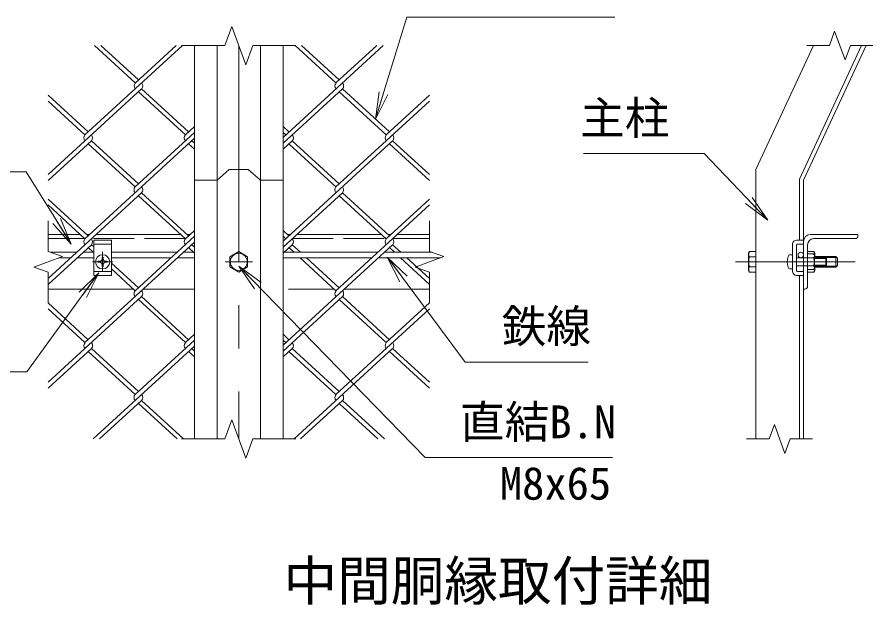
# Model space of a CAD drawing. Units: millimetres, scale not verified. Extents: x -4200 to 4200, y -2970 to 2970.
# Drawn here: x 1615 to 2872, y -143 to 719 of the extents above; entities that cross this region are included whole.
import ezdxf
from ezdxf.enums import TextEntityAlignment as Align

# ---------------------------------------------------------------- set-up
doc = ezdxf.new("R2010")
doc.units = ezdxf.units.MM
doc.header["$LTSCALE"] = 10
doc.linetypes.add('DASHED', pattern=[7.5, 6, -1.5])
doc.linetypes.add('USER1', pattern=[50.8, 31.75, -6.35, 6.35, -6.35])
for name, color, linetype, lineweight in [('0-0_D-STR1', 1, 'Continuous', 18), ('0-1_D-BMK', 2, 'USER1', 13), ('0-2_D-STR-DIM', 7, 'Continuous', 13), ('0-3_D-STR3', 3, 'Continuous', 13), ('0-7_0', 7, 'Continuous', 18), ('0-A_D-STR2', 7, 'Continuous', 13), ('0-B_D-STR-TXT', 7, 'Continuous', 13)]:
    doc.layers.add(name, color=color, linetype=linetype, lineweight=lineweight)
doc.layers.add('0-9_D-TTL-TXT', color=7, linetype='Continuous')
doc.styles.add('ＭＳ ゴシック', font='')
doc.styles.get('ＭＳ ゴシック').set_extended_font_data('MS Gothic')

# ---------------------------------------------------------------- blocks, each defined once
blk = doc.blocks.new('_Open')
at = {"layer": '0-7_0'}
blk.add_line((-10, 1.667), (0, 0), dxfattribs=at)
blk.add_lwpolyline([(-10, -1.667), (0, 0), (-10, 0)], dxfattribs=at)

msp = doc.modelspace()

# ---------------------------------------------------------------- linework, layer by layer
at = {"layer": '0-0_D-STR1'}
for p, q in [((1876.01, 100.18), (1876.01, 677.61)), ((1909.01, 100.18), (1909.01, 677.61)), ((1973.01, 100.18), (1973.01, 677.61)), ((2006.01, 100.18), (2006.01, 677.61)), ((2700.32, 495.7), (2785.14, 677.61)), ((2855.76, 677.61), (2764.32, 481.51)), ((2862.38, 677.61), (2770.32, 480.18)), ((2700.32, 100.18), (2700.32, 495.7)), ((2764.32, 392.18), (2764.32, 481.51)), ((2770.32, 100.18), (2770.32, 480.18)), ((1708.38, 400.18), (1661.01, 400.18)), ((1721.79, 400.18), (1717.86, 400.18)), ((1855.84, 400.18), (1731.26, 400.18)), ((1869.25, 400.18), (1865.31, 400.18)), ((2012.77, 400.18), (2016.7, 400.18)), ((2026.18, 400.18), (2150.75, 400.18)), ((2160.22, 400.18), (2164.16, 400.18)), ((2173.63, 400.18), (2221.01, 400.18)), ((2770.32, 390.18), (2770.32, 320.18)), ((2850.32, 400.18), (2780.32, 400.18)), ((2846.32, 394.18), (2785.32, 394.18)), ((2850.32, 398.18), (2850.32, 400.18)), ((2776.32, 385.18), (2776.32, 324.18)), ((2764.32, 100.18), (2764.32, 340.18)), ((1661.01, 320.18), (1786.21, 320.18)), ((1800.89, 320.18), (1876.01, 320.18)), ((2081.13, 320.18), (2014.01, 320.18)), ((2221.01, 320.18), (2095.8, 320.18)), ((2772.32, 320.18), (2770.32, 320.18))]:
    msp.add_line(p, q, dxfattribs=at)
at = {"layer": '0-0_D-STR1', "linetype": 'DASHED'}
for p, q in [((1715.24, 394.18), (1661.01, 394.18)), ((1862.39, 394.18), (1724.4, 394.18)), ((2019.63, 394.18), (2157.61, 394.18)), ((2166.77, 394.18), (2221.01, 394.18))]:
    msp.add_line(p, q, dxfattribs=at)
at = {"layer": '0-0_D-STR1'}
msp.add_lwpolyline([(1876.01, 480.18), (1909.01, 480.18), (1927.01, 495.7), (1955.01, 495.7), (1973.01, 480.18), (2006.01, 480.18)], dxfattribs=at)
for centre, radius, start, end in [((2780.32, 390.18), 10, 90, 180), ((2785.32, 385.18), 9, 90, 180), ((2846.32, 398.18), 4, 270, 0), ((2772.32, 324.18), 4, 270, 0)]:
    msp.add_arc(centre, radius, start, end, dxfattribs=at)
at = {"layer": '0-1_D-BMK'}
for p, q in [((1941.01, 677.61), (1941.01, 100.18)), ((1741.01, 375.06), (1741.01, 345.3)), ((1726.13, 360.18), (1755.89, 360.18)), ((1961.01, 360.18), (1921.01, 360.18)), ((2846.31, 360.18), (2670.32, 360.18))]:
    msp.add_line(p, q, dxfattribs=at)
at = {"layer": '0-2_D-STR-DIM'}
for p, q in [((1920.49, 677.61), (1930.75, 705.8)), ((1930.75, 705.8), (1951.27, 649.42)), ((2816.06, 698.75), (2808.37, 677.61)), ((2831.46, 656.46), (2816.06, 698.75)), ((1920.49, 677.61), (1857.01, 677.61)), ((1951.27, 649.42), (1961.53, 677.61)), ((2025.01, 677.61), (1961.53, 677.61)), ((2775.26, 677.61), (2808.37, 677.61)), ((2839.15, 677.61), (2831.46, 656.46)), ((2839.15, 677.61), (2872.26, 677.61)), ((1661.01, 420.18), (1661.01, 375.57)), ((2221.01, 420.18), (2221.01, 375.57)), ((1661.01, 344.79), (1661.01, 300.18)), ((2221.01, 344.79), (2221.01, 300.18)), ((1920.49, 100.18), (1930.75, 128.37)), ((1930.75, 128.37), (1951.27, 71.99)), ((2727.62, 121.33), (2719.93, 100.18)), ((2743.01, 79.04), (2727.62, 121.33)), ((1920.49, 100.18), (1857.01, 100.18)), ((1951.27, 71.99), (1961.53, 100.18)), ((2025.01, 100.18), (1961.53, 100.18)), ((2686.82, 100.18), (2719.93, 100.18)), ((2750.71, 100.18), (2743.01, 79.04)), ((2750.71, 100.18), (2783.82, 100.18))]:
    msp.add_line(p, q, dxfattribs=at)
for points in [[(1661.01, 344.79), (1639.86, 352.49), (1682.15, 367.88), (1661.01, 375.57)], [(2221.01, 344.79), (2199.86, 352.49), (2242.15, 367.88), (2221.01, 375.57)]]:
    msp.add_lwpolyline(points, dxfattribs=at)
at = {"layer": '0-3_D-STR3'}
for p, q in [((1728.01, 392.18), (1754.01, 392.18)), ((1728.01, 340.18), (1728.01, 392.18)), ((2760.32, 392.18), (2770.32, 392.18)), ((2770.32, 392.18), (2770.32, 386.18)), ((2754.32, 386.18), (2754.32, 346.18)), ((2760.32, 385.18), (2760.32, 347.18)), ((2761.32, 386.18), (2770.32, 386.18)), ((1702.89, 374.18), (1664.83, 374.18)), ((1694.16, 366.18), (1677.49, 366.18)), ((1728.01, 366.18), (1703.63, 366.18)), ((1728.01, 374.18), (1712.36, 374.18)), ((1740.28, 366.88), (1740.22, 363.79)), ((1740.23, 366.88), (1741.74, 366.88)), ((1741.74, 366.88), (1741.79, 363.79)), ((1754.01, 374.18), (1850.35, 374.18)), ((1754.01, 366.18), (1841.62, 366.18)), ((1851.09, 366.18), (1876.01, 366.18)), ((1859.82, 374.18), (1876.01, 374.18)), ((1941.01, 375.19), (1928.01, 367.69)), ((1928.01, 367.69), (1928.01, 352.68)), ((1954.01, 367.69), (1941.01, 375.19)), ((1954.01, 352.68), (1954.01, 367.69)), ((2136.53, 366.18), (2006.01, 366.18)), ((2145.26, 374.18), (2007.27, 374.18)), ((2237.49, 366.18), (2146, 366.18)), ((2224.83, 374.18), (2154.73, 374.18)), ((2689.72, 372.78), (2691.11, 375.19)), ((2689.72, 372.78), (2689.72, 347.58)), ((2700.32, 375.19), (2691.11, 375.19)), ((2700.32, 367.69), (2691.11, 367.69)), ((2700.32, 375.19), (2700.32, 345.17)), ((2751.26, 370.68), (2754.32, 370.68)), ((2754.32, 370.68), (2754.32, 349.68)), ((2760.32, 366.18), (2776.32, 366.18)), ((2776.32, 375.19), (2785.53, 375.19)), ((2776.32, 375.19), (2776.32, 345.17)), ((2776.32, 371.68), (2776.32, 348.68)), ((2776.32, 371.68), (2785.12, 371.68)), ((2785.12, 365.93), (2776.32, 365.93)), ((2786.92, 372.78), (2785.53, 375.19)), ((2786.32, 368.85), (2786.32, 351.29)), ((2786.32, 366.18), (2803.12, 366.18)), ((2786.32, 364.98), (2804.32, 364.98)), ((2786.92, 372.78), (2786.92, 366.18)), ((2786.92, 368.18), (2817.92, 368.18)), ((2786.92, 366.68), (2819.42, 366.68)), ((2803.12, 366.18), (2803.12, 354.18)), ((2804.32, 364.98), (2803.12, 366.18)), ((2804.32, 364.98), (2804.32, 355.38)), ((2817.92, 368.18), (2820.32, 365.78)), ((2817.92, 368.18), (2817.92, 352.18)), ((2820.32, 365.78), (2820.32, 354.58)), ((1737.35, 360.97), (1734.31, 360.92)), ((1734.31, 360.92), (1734.31, 359.45)), ((1734.31, 360.92), (1734.31, 359.45)), ((1737.35, 359.4), (1734.31, 359.45)), ((1739.21, 361.91), (1737.35, 360.97)), ((1739.21, 358.45), (1737.35, 359.4)), ((1739.24, 361.95), (1740.22, 363.79)), ((1739.24, 358.42), (1740.22, 356.57)), ((1740.28, 353.48), (1740.22, 356.57)), ((1740.28, 353.48), (1741.74, 353.48)), ((1741.74, 353.48), (1741.79, 356.57)), ((1742.77, 361.95), (1741.79, 363.79)), ((1742.77, 358.42), (1741.79, 356.57)), ((1742.81, 361.91), (1744.67, 360.97)), ((1742.81, 358.45), (1744.67, 359.4)), ((1744.67, 359.4), (1747.71, 359.45)), ((1928.01, 352.68), (1941.01, 345.17)), ((1941.01, 345.17), (1954.01, 352.68)), ((2700.32, 352.68), (2691.11, 352.68)), ((2760.32, 354.18), (2776.32, 354.18)), ((2785.12, 354.43), (2776.32, 354.43)), ((2786.32, 355.38), (2804.32, 355.38)), ((2786.32, 354.18), (2803.12, 354.18)), ((2786.92, 354.18), (2786.92, 347.58)), ((2786.92, 353.68), (2819.42, 353.68)), ((2786.92, 352.18), (2817.92, 352.18)), ((2804.32, 355.38), (2803.12, 354.18)), ((2817.92, 352.18), (2820.32, 354.58)), ((2689.72, 347.58), (2691.11, 345.17)), ((2700.32, 345.17), (2691.11, 345.17)), ((2751.26, 349.68), (2754.32, 349.68)), ((2760.32, 340.18), (2770.32, 340.18)), ((2761.32, 346.18), (2770.32, 346.18)), ((2770.32, 346.18), (2770.32, 340.18)), ((2776.32, 348.68), (2785.12, 348.68)), ((2776.32, 345.17), (2785.53, 345.17)), ((2786.92, 347.58), (2785.53, 345.17))]:
    msp.add_line(p, q, dxfattribs=at)
at = {"layer": '0-3_D-STR3', "linetype": 'DASHED'}
for p, q in [((1728.01, 386.18), (1754.01, 386.18)), ((1754.01, 346.18), (1728.01, 346.18))]:
    msp.add_line(p, q, dxfattribs=at)
at = {"layer": '0-3_D-STR3'}
for points in [[(1754.01, 392.18), (1754.01, 340.18), (1728.01, 340.18)], [(1744.67, 360.97), (1747.71, 360.92), (1747.71, 359.45)]]:
    msp.add_lwpolyline(points, dxfattribs=at)
for centre, radius in [((1741.01, 360.18), 10.5), ((1941.01, 360.18), 12.5), ((2766.32, 370.18), 4)]:
    msp.add_circle(centre, radius, dxfattribs=at)
for centre, radius, start, end in [((2760.32, 386.18), 6, 90, 180), ((2761.32, 385.18), 1, 90, 180), ((2696.59, 371.44), 6.64, 145.61585, 214.38415), ((2714.79, 360.18), 24.84, 162.4121, 197.5879), ((2774.52, 360.18), 28, 163.92714, 196.07286), ((2751.26, 366.88), 3.8, 90, 163.92714), ((2782.27, 368.81), 4.04, 314.68187, 45.31813), ((2771.94, 360.18), 14.38, 336.42363, 23.57637), ((2780.04, 371.44), 6.64, 340.31873, 34.38415), ((2696.59, 348.93), 6.64, 145.61585, 214.38415), ((2751.26, 353.48), 3.8, 196.07286, 270), ((2782.3, 351.56), 4.02, 314.39087, 45.60913), ((2761.85, 360.18), 24.84, 350.11086, 9.88914), ((2760.32, 346.18), 6, 180, 270), ((2761.32, 347.18), 1, 180, 270), ((2780.04, 348.93), 6.64, 325.61585, 19.51138)]:
    msp.add_arc(centre, radius, start, end, dxfattribs=at)
at = {"layer": '0-A_D-STR2'}
for p, q in [((1858.14, 677.61), (1715.09, 546.52)), ((1788.82, 622.76), (1728.96, 677.61)), ((1793.55, 627.1), (1738.43, 677.61)), ((1848.91, 677.61), (1788.93, 622.65)), ((2153.06, 677.61), (2006.01, 542.86)), ((2083.73, 622.76), (2023.87, 677.61)), ((2088.46, 627.1), (2033.34, 677.61)), ((2143.58, 677.61), (2083.73, 622.76)), ((1798.29, 614.08), (1661.01, 488.28)), ((1719.82, 550.86), (1661.01, 604.76)), ((1862.54, 546.52), (1793.55, 609.74)), ((1867.28, 550.86), (1798.29, 614.08)), ((2093.2, 614.08), (2006.01, 534.18)), ((2157.45, 546.52), (2088.46, 609.74)), ((2162.19, 550.86), (2093.2, 614.08)), ((2221.01, 604.76), (2157.45, 546.52)), ((1715.09, 546.52), (1661.01, 596.07)), ((2221.01, 596.07), (2083.73, 470.28)), ((1876.01, 558.86), (1862.54, 546.52)), ((2014.73, 550.86), (2006.01, 558.86)), ((1876.01, 541.5), (1715.09, 394.04)), ((1876.01, 550.18), (1788.82, 470.28)), ((2010, 546.52), (2006.01, 550.18)), ((1724.56, 537.84), (1661.01, 479.6)), ((1788.82, 470.28), (1719.82, 533.5)), ((1793.55, 474.62), (1724.56, 537.84)), ((1876.01, 525.5), (1867.28, 533.5)), ((1876.01, 534.18), (1872.02, 537.84)), ((2166.93, 537.84), (2006.01, 390.38)), ((2019.47, 537.84), (2006.01, 525.5)), ((2083.73, 470.28), (2015.15, 533.12)), ((2088.46, 474.62), (2019.47, 537.84)), ((2221.01, 479.6), (2162.19, 533.5)), ((2221.01, 488.28), (2166.93, 537.84)), ((1798.29, 461.6), (1661.01, 335.8)), ((1862.54, 394.04), (1793.55, 457.26)), ((1867.28, 398.38), (1798.29, 461.6)), ((2093.2, 461.6), (2006.01, 381.7)), ((2157.45, 394.04), (2088.46, 457.26)), ((2162.19, 398.38), (2093.2, 461.6)), ((1719.82, 398.38), (1661.01, 452.28)), ((1715.09, 394.04), (1661.01, 443.6)), ((2221.01, 443.6), (2083.73, 317.8)), ((2221.01, 452.28), (2157.45, 394.04)), ((1876.01, 406.38), (1862.54, 394.04)), ((2014.73, 398.38), (2006.01, 406.38)), ((1876.01, 397.7), (1788.82, 317.8)), ((2010, 394.04), (2006.01, 397.7)), ((1724.56, 385.36), (1661.01, 327.12)), ((1876.01, 389.02), (1715.09, 241.56)), ((1727.28, 374.18), (1719.82, 381.02)), ((1728.01, 382.2), (1724.56, 385.36)), ((1876.01, 373.02), (1867.28, 381.02)), ((1876.01, 381.7), (1872.02, 385.36)), ((2166.93, 385.36), (2006.01, 237.9)), ((2019.47, 385.36), (2006.01, 373.02)), ((2022.2, 374.18), (2014.73, 381.02)), ((2031.67, 374.18), (2019.47, 385.36)), ((2169.65, 374.18), (2162.19, 381.02)), ((2179.12, 374.18), (2166.93, 385.36)), ((2083.73, 317.8), (2030.93, 366.18)), ((2088.46, 322.14), (2040.4, 366.18)), ((2221.01, 327.12), (2178.38, 366.18)), ((2221.01, 335.8), (2187.85, 366.18)), ((1793.55, 322.14), (1754.01, 358.38)), ((1788.82, 317.8), (1754.01, 349.7)), ((1798.29, 309.12), (1661.01, 183.33)), ((1862.54, 241.56), (1793.55, 304.78)), ((1867.28, 245.9), (1798.29, 309.12)), ((2093.2, 309.12), (2006.01, 229.22)), ((2157.45, 241.56), (2088.46, 304.78)), ((2162.19, 245.9), (2093.2, 309.12)), ((1719.82, 245.9), (1661.01, 299.8)), ((1715.09, 241.56), (1661.01, 291.12)), ((2221.01, 291.12), (2083.73, 165.32)), ((2221.01, 299.8), (2157.45, 241.56)), ((1876.01, 253.9), (1862.54, 241.56)), ((2014.73, 245.9), (2006.01, 253.9)), ((1876.01, 245.22), (1788.82, 165.32)), ((2010, 241.56), (2006.01, 245.22)), ((1724.56, 232.88), (1661.01, 174.64)), ((1788.82, 165.32), (1719.82, 228.54)), ((1793.55, 169.66), (1724.56, 232.88)), ((1876.01, 236.54), (1727.2, 100.18)), ((1876.01, 220.54), (1867.28, 228.54)), ((1876.01, 229.22), (1872.02, 232.88)), ((2019.47, 232.88), (2006.01, 220.54)), ((2083.73, 165.32), (2014.73, 228.54)), ((2088.46, 169.66), (2019.47, 232.88)), ((2166.93, 232.88), (2022.11, 100.18)), ((2221.01, 174.64), (2162.19, 228.54)), ((2221.01, 183.33), (2166.93, 232.88)), ((1798.29, 156.64), (1736.68, 100.18)), ((1850.43, 100.18), (1793.55, 152.3)), ((1859.9, 100.18), (1798.29, 156.64)), ((2093.2, 156.64), (2031.59, 100.18)), ((2145.34, 100.18), (2088.46, 152.3)), ((2154.81, 100.18), (2093.2, 156.64))]:
    msp.add_line(p, q, dxfattribs=at)
for centre, start, end in [((1793.66, 618.3), 137.5, 222.5), ((1793.66, 618.3), 317.5, 42.5), ((2088.57, 618.3), 137.5, 222.5), ((2088.57, 618.3), 317.5, 42.5), ((1719.82, 542.18), 137.5, 222.5), ((1719.82, 542.18), 317.5, 42.5), ((1867.28, 542.18), 137.5, 222.5), ((2014.73, 542.18), 317.5, 42.5), ((2162.3, 542.06), 137.5, 222.5), ((2162.3, 542.06), 317.5, 42.5), ((1793.54, 465.93), 137.5, 222.5), ((1793.54, 465.93), 317.5, 42.5), ((2088.45, 465.93), 137.5, 222.5), ((2088.45, 465.93), 317.5, 42.5), ((1719.82, 389.7), 137.5, 222.5), ((1719.82, 389.7), 317.5, 42.5), ((1867.28, 389.7), 137.5, 222.5), ((2014.73, 389.7), 317.5, 42.5), ((2162.3, 389.58), 137.5, 222.5), ((2162.3, 389.58), 317.5, 42.5), ((1793.54, 313.45), 137.5, 222.5), ((1793.54, 313.45), 317.5, 42.5), ((2088.58, 313.35), 137.5, 222.5), ((2088.58, 313.35), 317.5, 42.5), ((1719.94, 237.11), 137.5, 222.5), ((1719.94, 237.11), 317.5, 42.5), ((1867.4, 237.11), 137.5, 222.5), ((2014.85, 237.11), 317.5, 42.5), ((2162.42, 236.99), 137.5, 222.5), ((2162.42, 236.99), 317.5, 42.5), ((1793.54, 160.97), 137.5, 222.5), ((1793.54, 160.97), 317.5, 42.5), ((2088.58, 160.87), 137.5, 222.5), ((2088.58, 160.87), 317.5, 42.5)]:
    msp.add_arc(centre, 6.42, start, end, dxfattribs=at)
at = {"layer": '0-B_D-STR-TXT'}
for points in [[(2493.46, 719.36), (2187.97, 719.36), (2142.18, 571.65)], [(2447.36, 519.15), (2624.68, 519.15), (2716.41, 422.69)], [(1320.29, 492.3), (1628.57, 492.3), (1693.69, 387.82)], [(2454.3, 212.89), (2273.43, 212.89), (2160.34, 365.56)], [(2490.09, 72.85), (2214.54, 72.85), (1942.4, 352.5)], [(1255.67, 198.68), (1629.69, 198.68), (1734.06, 342.6)]]:
    msp.add_lwpolyline(points, dxfattribs=at)

# ---------------------------------------------------------------- block references
at = {"layer": '0-B_D-STR-TXT', "xscale": 4, "yscale": 4}
for p, rotation in [((2141.58, 569.74), 252.77624), ((2717.78, 421.24), 313.55981), ((1694.75, 386.12), 301.93334), ((2159.15, 367.16), 126.528), ((1941.01, 353.93), 134.22053), ((1735.23, 344.22), 54.05188)]:
    msp.add_blockref('_Open', p, dxfattribs=dict(at, rotation=rotation))

# ---------------------------------------------------------------- texts
at = {"layer": '0-9_D-TTL-TXT', "style": 'ＭＳ ゴシック'}
msp.add_text('中間胴縁取付詳細', height=57.7, dxfattribs=at).set_placement((2006.78, -154.21), align=Align.BOTTOM_LEFT)
at = {"layer": '0-B_D-STR-TXT', "style": 'ＭＳ ゴシック'}
for s, p in [('主柱', (2442.28, 532.88)), ('鉄線', (2327.14, 227.25)), ('直結B.N', (2265.97, 86.83)), ('M8x65', (2324.34, -3.36))]:
    msp.add_text(s, height=48.09, dxfattribs=at).set_placement(p, align=Align.BOTTOM_LEFT)

doc.saveas('drawing.dxf')
